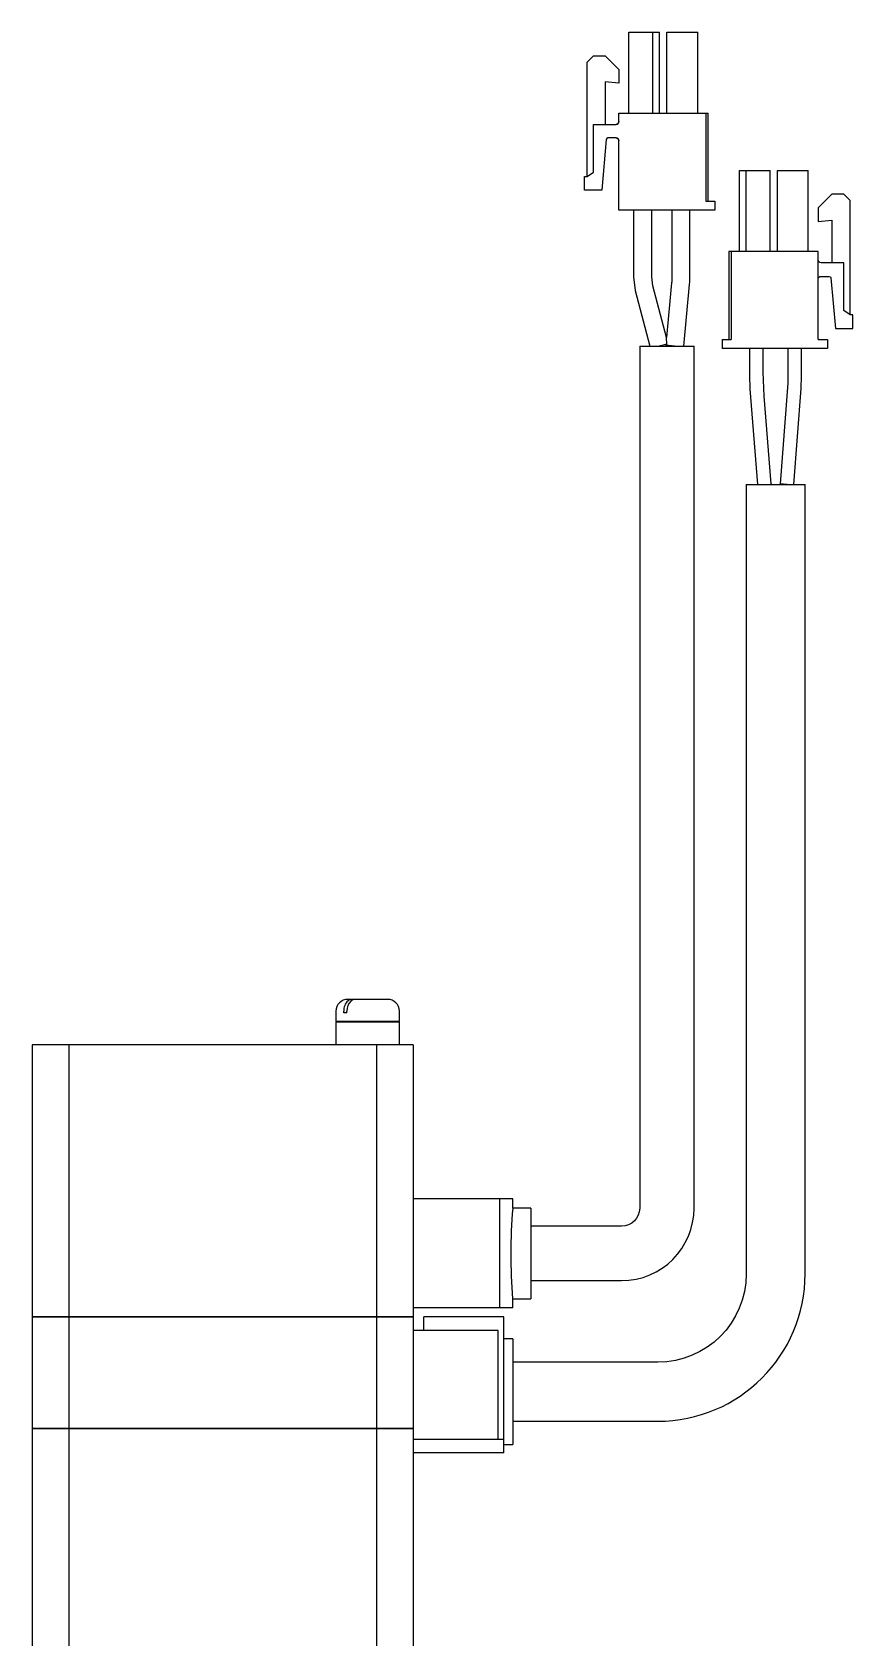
# Model space of a CAD drawing. Extents: x 0 to 1659, y -8 to 1394.
# Drawn here: x 1356.8 to 1447.3, y 713.2 to 891.1 of the extents above; entities that cross this region are included whole.
import ezdxf

# ---------------------------------------------------------------- set-up
doc = ezdxf.new("R2010")
doc.units = 0
doc.header["$LTSCALE"] = 0.5
doc.layers.add('MSM_CONTINUOUS', color=7, linetype='CONTINUOUS')

msp = doc.modelspace()

# ---------------------------------------------------------------- linework, layer by layer
at = {"layer": 'MSM_CONTINUOUS'}
for p, q in [((1422.61, 882.17), (1422.61, 891.07)), ((1422.61, 891.07), (1426.01, 891.07)), ((1422.61, 882.17), (1422.61, 891.07)), ((1425.26, 882.17), (1425.26, 891.07)), ((1426.01, 882.17), (1426.01, 891.07)), ((1426.81, 882.17), (1426.81, 891.07)), ((1426.81, 882.17), (1426.81, 891.07)), ((1426.81, 891.07), (1430.21, 891.07)), ((1430.21, 882.17), (1430.21, 891.07)), ((1418.01, 887.77), (1418.71, 888.47)), ((1418.01, 887.77), (1418.71, 888.47)), ((1418.01, 875.17), (1418.01, 887.77)), ((1418.01, 875.17), (1418.01, 887.77)), ((1418.71, 888.47), (1420.01, 888.47)), ((1420.01, 888.47), (1421.51, 886.97)), ((1421.51, 886.97), (1421.51, 885.47)), ((1421.51, 885.47), (1420.01, 885.6)), ((1420.01, 885.6), (1420.01, 880.92)), ((1421.51, 885.47), (1420.01, 885.6)), ((1421.51, 881.22), (1421.51, 882.17)), ((1421.51, 882.17), (1431.36, 882.17)), ((1421.51, 881.22), (1421.51, 882.17)), ((1431.11, 882.17), (1431.11, 872.47)), ((1431.36, 872.47), (1431.36, 882.17)), ((1418.71, 875.67), (1418.71, 880.92)), ((1418.71, 880.92), (1421.21, 880.92)), ((1418.71, 875.67), (1418.71, 880.92)), ((1421.51, 881.22), (1421.51, 881.22)), ((1420.11, 879.24), (1419.62, 873.67)), ((1421.21, 879.42), (1420.31, 879.42)), ((1421.51, 879.13), (1421.51, 879.12)), ((1421.51, 871.47), (1421.51, 879.12)), ((1421.51, 871.47), (1421.51, 879.12)), ((1417.71, 873.67), (1417.71, 875.17)), ((1417.71, 873.67), (1417.71, 875.17)), ((1417.71, 875.17), (1418.01, 875.17)), ((1418.01, 875.17), (1418.71, 875.67)), ((1418.01, 875.17), (1418.71, 875.67)), ((1434.81, 866.92), (1434.81, 875.82)), ((1434.81, 875.82), (1438.21, 875.82)), ((1435.56, 866.92), (1435.56, 875.82)), ((1438.21, 866.92), (1438.21, 875.82)), ((1439.01, 866.92), (1439.01, 875.82)), ((1439.01, 875.82), (1442.41, 875.82)), ((1442.41, 866.92), (1442.41, 875.82)), ((1419.62, 873.67), (1417.71, 873.67)), ((1432.11, 871.47), (1421.51, 871.47)), ((1423.14, 871.47), (1423.14, 864.11)), ((1425.14, 864.11), (1425.14, 871.47)), ((1427.34, 871.47), (1427.34, 863.57)), ((1429.34, 863.57), (1429.34, 871.47)), ((1431.11, 872.47), (1432.11, 872.47)), ((1432.11, 872.47), (1432.11, 871.47)), ((1445.01, 873.22), (1443.51, 871.72)), ((1443.51, 871.72), (1443.51, 870.22)), ((1446.31, 873.22), (1445.01, 873.22)), ((1447.01, 872.52), (1446.31, 873.22)), ((1447.01, 859.92), (1447.01, 872.52)), ((1443.51, 870.22), (1445.01, 870.35)), ((1445.01, 870.35), (1445.01, 865.67)), ((1443.51, 866.92), (1433.66, 866.92)), ((1433.66, 866.92), (1433.66, 857.22)), ((1433.91, 866.92), (1433.91, 857.22)), ((1443.51, 857.22), (1443.51, 866.92)), ((1446.31, 865.67), (1443.81, 865.67)), ((1446.31, 860.42), (1446.31, 865.67)), ((1423.14, 864.11), (1423.33, 862.6)), ((1423.33, 862.6), (1424.93, 856.47)), ((1425.27, 863.11), (1425.14, 864.11)), ((1426.75, 857.42), (1425.27, 863.11)), ((1427.33, 863.47), (1426.75, 857.42)), ((1427.34, 863.57), (1427.33, 863.47)), ((1428.67, 856.47), (1429.32, 863.28)), ((1429.32, 863.28), (1429.34, 863.57)), ((1443.81, 864.17), (1444.71, 864.17)), ((1444.91, 863.99), (1445.4, 858.42)), ((1447.01, 859.92), (1446.31, 860.42)), ((1447.31, 859.92), (1447.01, 859.92)), ((1447.31, 858.42), (1447.31, 859.92)), ((1426.81, 856.69), (1426.75, 857.42)), ((1445.4, 858.42), (1447.31, 858.42)), ((1423.81, 856.47), (1429.81, 856.47)), ((1423.81, 856.47), (1423.81, 761.47)), ((1426.81, 856.69), (1425.96, 856.47)), ((1426.67, 856.66), (1426.67, 856.57)), ((1427.66, 856.47), (1426.67, 856.57)), ((1429.81, 761.47), (1429.81, 856.47)), ((1432.91, 857.22), (1432.91, 856.22)), ((1432.91, 857.22), (1433.91, 857.22)), ((1444.51, 856.22), (1432.91, 856.22)), ((1435.94, 856.22), (1435.94, 852.62)), ((1437.44, 853.6), (1437.44, 856.22)), ((1440.14, 856.22), (1440.14, 852.6)), ((1441.64, 852.6), (1441.64, 856.22)), ((1443.51, 857.22), (1444.51, 857.22)), ((1444.51, 857.22), (1444.51, 856.22)), ((1437.54, 850.96), (1437.44, 853.6)), ((1440.11, 851.91), (1439.31, 841.28)), ((1435.97, 851.77), (1436.81, 841.22)), ((1438.31, 841.28), (1437.54, 850.96)), ((1440.81, 841.22), (1441.61, 851.79)), ((1440.06, 841.22), (1439.31, 841.28)), ((1435.56, 841.22), (1442.06, 841.22)), ((1435.56, 841.22), (1435.56, 754.22)), ((1442.06, 754.22), (1442.06, 841.22)), ((1396.01, 784.47), (1391.61, 784.47)), ((1390.31, 783.17), (1390.31, 782.02)), ((1391.17, 782.97), (1391.17, 783.17)), ((1391.52, 782.97), (1391.17, 782.97)), ((1391.52, 782.97), (1391.52, 783.17)), ((1397.31, 782.02), (1397.31, 783.17)), ((1397.31, 782.02), (1390.31, 782.02)), ((1390.31, 781.97), (1390.31, 779.47)), ((1397.31, 781.97), (1390.31, 781.97)), ((1390.36, 782.02), (1390.36, 781.97)), ((1397.26, 781.97), (1397.26, 782.02)), ((1397.31, 779.47), (1397.31, 781.97)), ((1356.81, 779.47), (1356.81, 749.52)), ((1398.81, 779.47), (1356.81, 779.47)), ((1360.84, 779.47), (1360.84, 749.52)), ((1394.78, 779.47), (1394.78, 749.52)), ((1398.81, 779.47), (1398.81, 749.52)), ((1409.81, 762.47), (1398.81, 762.47)), ((1408.38, 750.47), (1408.38, 762.47)), ((1409.81, 761.47), (1409.81, 762.47)), ((1411.81, 761.47), (1409.81, 761.47)), ((1411.81, 761.47), (1411.81, 751.47)), ((1421.81, 759.47), (1411.81, 759.47)), ((1411.81, 753.47), (1421.81, 753.47)), ((1409.81, 750.47), (1409.81, 751.47)), ((1409.81, 751.47), (1411.81, 751.47)), ((1356.81, 749.52), (1398.81, 749.52)), ((1356.81, 749.47), (1356.81, 737.22)), ((1356.81, 749.47), (1398.81, 749.47)), ((1356.86, 749.52), (1356.86, 749.47)), ((1360.84, 749.47), (1360.84, 737.22)), ((1361.1, 749.52), (1361.1, 749.47)), ((1394.52, 749.52), (1394.52, 749.47)), ((1394.78, 749.47), (1394.78, 737.22)), ((1398.76, 749.52), (1398.76, 749.47)), ((1409.81, 750.47), (1398.81, 750.47)), ((1398.81, 749.47), (1398.81, 713.22)), ((1408.81, 749.47), (1400.01, 749.47)), ((1400.01, 747.97), (1400.01, 749.47)), ((1408.81, 734.47), (1408.81, 749.47)), ((1408.21, 747.97), (1398.81, 747.97)), ((1408.21, 735.97), (1408.21, 747.97)), ((1409.81, 747.04), (1408.81, 747.04)), ((1409.81, 747.04), (1409.81, 735.4)), ((1425.81, 744.47), (1409.81, 744.47)), ((1356.81, 737.22), (1398.81, 737.22)), ((1356.81, 737.17), (1356.81, 713.22)), ((1356.81, 737.17), (1398.81, 737.17)), ((1356.86, 737.22), (1356.86, 737.17)), ((1360.84, 737.17), (1360.84, 713.22)), ((1361.1, 737.22), (1361.1, 737.17)), ((1394.52, 737.22), (1394.52, 737.17)), ((1394.78, 737.17), (1394.78, 713.22)), ((1398.76, 737.22), (1398.76, 737.17)), ((1409.81, 737.97), (1425.81, 737.97)), ((1408.81, 735.97), (1398.81, 735.97)), ((1408.81, 735.4), (1409.81, 735.4)), ((1408.81, 734.47), (1398.81, 734.47))]:
    msp.add_line(p, q, dxfattribs=at)
for points in [[(1438.31, 841.28, 0), (1438.31, 841.28, 0), (1438.31, 841.28, 0), (1438.31, 841.28, 0), (1438.31, 841.28, 0), (1438.31, 841.28, 0), (1438.31, 841.28, 0), (1438.31, 841.28, 0), (1438.31, 841.28, 0), (1438.31, 841.28, 0), (1438.31, 841.28, 0), (1438.31, 841.28, 0), (1438.31, 841.28, 0), (1438.31, 841.28, 0), (1438.31, 841.28, 0), (1438.31, 841.28, 0), (1438.31, 841.27, 0), (1438.31, 841.27, 0), (1438.31, 841.27, 0), (1438.31, 841.27, 0), (1438.31, 841.27, 0), (1438.31, 841.27, 0), (1438.31, 841.27, 0), (1438.31, 841.27, 0), (1438.31, 841.27, 0), (1438.31, 841.27, 0), (1438.31, 841.27, 0), (1438.31, 841.27, 0), (1438.31, 841.27, 0), (1438.31, 841.27, 0), (1438.31, 841.27, 0), (1438.31, 841.27, 0), (1438.31, 841.27, 0), (1438.31, 841.27, 0), (1438.31, 841.27, 0), (1438.31, 841.27, 0), (1438.31, 841.27, 0), (1438.31, 841.27, 0), (1438.31, 841.26, 0), (1438.31, 841.26, 0), (1438.31, 841.26, 0), (1438.31, 841.26, 0), (1438.31, 841.26, 0), (1438.31, 841.26, 0), (1438.31, 841.26, 0), (1438.31, 841.26, 0), (1438.31, 841.26, 0), (1438.31, 841.26, 0), (1438.31, 841.26, 0), (1438.31, 841.26, 0), (1438.31, 841.26, 0), (1438.31, 841.26, 0), (1438.31, 841.26, 0), (1438.3, 841.26, 0), (1438.3, 841.26, 0), (1438.3, 841.26, 0), (1438.3, 841.26, 0), (1438.3, 841.26, 0), (1438.3, 841.26, 0), (1438.3, 841.26, 0), (1438.3, 841.25, 0), (1438.3, 841.25, 0), (1438.3, 841.25, 0), (1438.3, 841.25, 0), (1438.3, 841.25, 0), (1438.3, 841.25, 0), (1438.3, 841.25, 0), (1438.3, 841.25, 0), (1438.3, 841.25, 0), (1438.3, 841.25, 0), (1438.3, 841.25, 0), (1438.3, 841.25, 0), (1438.3, 841.25, 0), (1438.3, 841.25, 0), (1438.3, 841.25, 0), (1438.3, 841.25, 0), (1438.3, 841.25, 0), (1438.3, 841.25, 0), (1438.3, 841.25, 0), (1438.3, 841.25, 0), (1438.3, 841.25, 0), (1438.3, 841.25, 0), (1438.3, 841.25, 0), (1438.3, 841.24, 0), (1438.3, 841.24, 0), (1438.3, 841.24, 0), (1438.3, 841.24, 0), (1438.3, 841.24, 0), (1438.3, 841.24, 0), (1438.3, 841.24, 0), (1438.3, 841.24, 0), (1438.3, 841.24, 0), (1438.29, 841.24, 0), (1438.29, 841.24, 0), (1438.29, 841.24, 0), (1438.29, 841.24, 0), (1438.29, 841.24, 0), (1438.29, 841.24, 0), (1438.29, 841.24, 0), (1438.29, 841.24, 0), (1438.29, 841.24, 0), (1438.29, 841.24, 0), (1438.29, 841.24, 0), (1438.29, 841.24, 0), (1438.29, 841.24, 0), (1438.29, 841.23, 0), (1438.29, 841.23, 0), (1438.29, 841.23, 0), (1438.29, 841.23, 0), (1438.29, 841.23, 0), (1438.29, 841.23, 0), (1438.29, 841.23, 0), (1438.29, 841.23, 0), (1438.29, 841.23, 0), (1438.29, 841.23, 0), (1438.29, 841.23, 0), (1438.29, 841.23, 0), (1438.29, 841.23, 0), (1438.28, 841.23, 0), (1438.28, 841.23, 0), (1438.28, 841.23, 0), (1438.28, 841.23, 0), (1438.28, 841.23, 0), (1438.28, 841.23, 0), (1438.28, 841.23, 0), (1438.28, 841.23, 0), (1438.28, 841.22, 0), (1438.28, 841.22, 0), (1438.28, 841.22, 0)], [(1439.31, 841.28, 0), (1439.31, 841.28, 0), (1439.31, 841.28, 0), (1439.31, 841.28, 0), (1439.31, 841.28, 0), (1439.31, 841.28, 0), (1439.31, 841.28, 0), (1439.31, 841.28, 0), (1439.31, 841.28, 0), (1439.31, 841.28, 0), (1439.31, 841.27, 0), (1439.31, 841.27, 0), (1439.31, 841.27, 0), (1439.31, 841.27, 0), (1439.31, 841.27, 0), (1439.31, 841.27, 0), (1439.31, 841.27, 0), (1439.31, 841.27, 0), (1439.31, 841.27, 0), (1439.31, 841.27, 0), (1439.31, 841.27, 0), (1439.31, 841.27, 0), (1439.31, 841.27, 0), (1439.31, 841.27, 0), (1439.31, 841.27, 0), (1439.31, 841.27, 0), (1439.31, 841.27, 0), (1439.31, 841.27, 0), (1439.31, 841.27, 0), (1439.31, 841.27, 0), (1439.31, 841.27, 0), (1439.31, 841.27, 0), (1439.31, 841.27, 0), (1439.31, 841.26, 0), (1439.31, 841.26, 0), (1439.31, 841.26, 0), (1439.31, 841.26, 0), (1439.31, 841.26, 0), (1439.31, 841.26, 0), (1439.31, 841.26, 0), (1439.31, 841.26, 0), (1439.31, 841.26, 0), (1439.32, 841.26, 0), (1439.32, 841.26, 0), (1439.32, 841.26, 0), (1439.32, 841.26, 0), (1439.32, 841.26, 0), (1439.32, 841.26, 0), (1439.32, 841.26, 0), (1439.32, 841.26, 0), (1439.32, 841.26, 0), (1439.32, 841.26, 0), (1439.32, 841.26, 0), (1439.32, 841.26, 0), (1439.32, 841.26, 0), (1439.32, 841.26, 0), (1439.32, 841.25, 0), (1439.32, 841.25, 0), (1439.32, 841.25, 0), (1439.32, 841.25, 0), (1439.32, 841.25, 0), (1439.32, 841.25, 0), (1439.32, 841.25, 0), (1439.32, 841.25, 0), (1439.32, 841.25, 0), (1439.32, 841.25, 0), (1439.32, 841.25, 0), (1439.32, 841.25, 0), (1439.32, 841.25, 0), (1439.32, 841.25, 0), (1439.32, 841.25, 0), (1439.32, 841.25, 0), (1439.32, 841.25, 0), (1439.32, 841.25, 0), (1439.32, 841.25, 0), (1439.32, 841.25, 0), (1439.32, 841.25, 0), (1439.32, 841.25, 0), (1439.32, 841.25, 0), (1439.32, 841.25, 0), (1439.32, 841.25, 0), (1439.32, 841.24, 0), (1439.32, 841.24, 0), (1439.32, 841.24, 0), (1439.32, 841.24, 0), (1439.32, 841.24, 0), (1439.32, 841.24, 0), (1439.32, 841.24, 0), (1439.32, 841.24, 0), (1439.32, 841.24, 0), (1439.33, 841.24, 0), (1439.33, 841.24, 0), (1439.33, 841.24, 0), (1439.33, 841.24, 0), (1439.33, 841.24, 0), (1439.33, 841.24, 0), (1439.33, 841.24, 0), (1439.33, 841.24, 0), (1439.33, 841.24, 0), (1439.33, 841.24, 0), (1439.33, 841.24, 0), (1439.33, 841.24, 0), (1439.33, 841.24, 0), (1439.33, 841.23, 0), (1439.33, 841.23, 0), (1439.33, 841.23, 0), (1439.33, 841.23, 0), (1439.33, 841.23, 0), (1439.33, 841.23, 0), (1439.33, 841.23, 0), (1439.33, 841.23, 0), (1439.33, 841.23, 0), (1439.33, 841.23, 0), (1439.33, 841.23, 0), (1439.33, 841.23, 0), (1439.33, 841.23, 0), (1439.33, 841.23, 0), (1439.33, 841.23, 0), (1439.33, 841.23, 0), (1439.34, 841.23, 0), (1439.34, 841.23, 0), (1439.34, 841.23, 0), (1439.34, 841.23, 0), (1439.34, 841.23, 0), (1439.34, 841.23, 0), (1439.34, 841.23, 0), (1439.34, 841.22, 0), (1439.34, 841.22, 0), (1439.34, 841.22, 0)]]:
    msp.add_polyline3d(points, dxfattribs=at)
for centre, radius, start, end in [((1421.21, 881.22), 0.3, 270, 0), ((1420.31, 879.22), 0.2, 90, 175), ((1421.21, 879.12), 0.3, 0, 90), ((1446.69, 852.62), 10.75, 180, 184.548), ((1430.89, 852.6), 10.75, 355.7108, 0), ((1391.61, 783.17), 1.3, 90, 180), ((1392.11, 783.72), 0.751, 91.7681, 128.8955), ((1392.46, 783.72), 0.754, 95.8166, 131.8939), ((1396.01, 783.17), 1.3, 0, 90), ((1392.57, 783.25), 1.41, 131.3743, 182.8178), ((1392.9, 783.26), 1.39, 132.8199, 183.04), ((1469.83, 756.46), 60.23, 175.2289, 179.9909), ((1421.81, 761.47), 8, 270, 0), ((1469.85, 756.48), 60.26, 180.0102, 184.77), ((1425.81, 754.22), 16.25, 270, 0)]:
    msp.add_arc(centre, radius, start, end, dxfattribs=at)
at = {"layer": 'MSM_CONTINUOUS', "extrusion": (0, 0, -1)}
for centre, radius, start, end in [((-1421.21, 881.22), 0.3, 180, 270), ((-1421.21, 881.22), 0.3, 180, 270), ((-1421.21, 879.12), 0.3, 90, 180), ((-1421.21, 879.12), 0.3, 90, 180), ((-1443.81, 865.97), 0.3, 270, 0), ((-1443.81, 863.87), 0.3, 0, 90), ((-1444.71, 863.97), 0.2, 90, 175), ((-1430.89, 852.6), 9.25, 180, 184.2892), ((-1421.81, 761.47), 2, 180, 270), ((-1425.81, 754.22), 9.75, 180, 270)]:
    msp.add_arc(centre, radius, start, end, dxfattribs=at)

doc.saveas('drawing.dxf')
